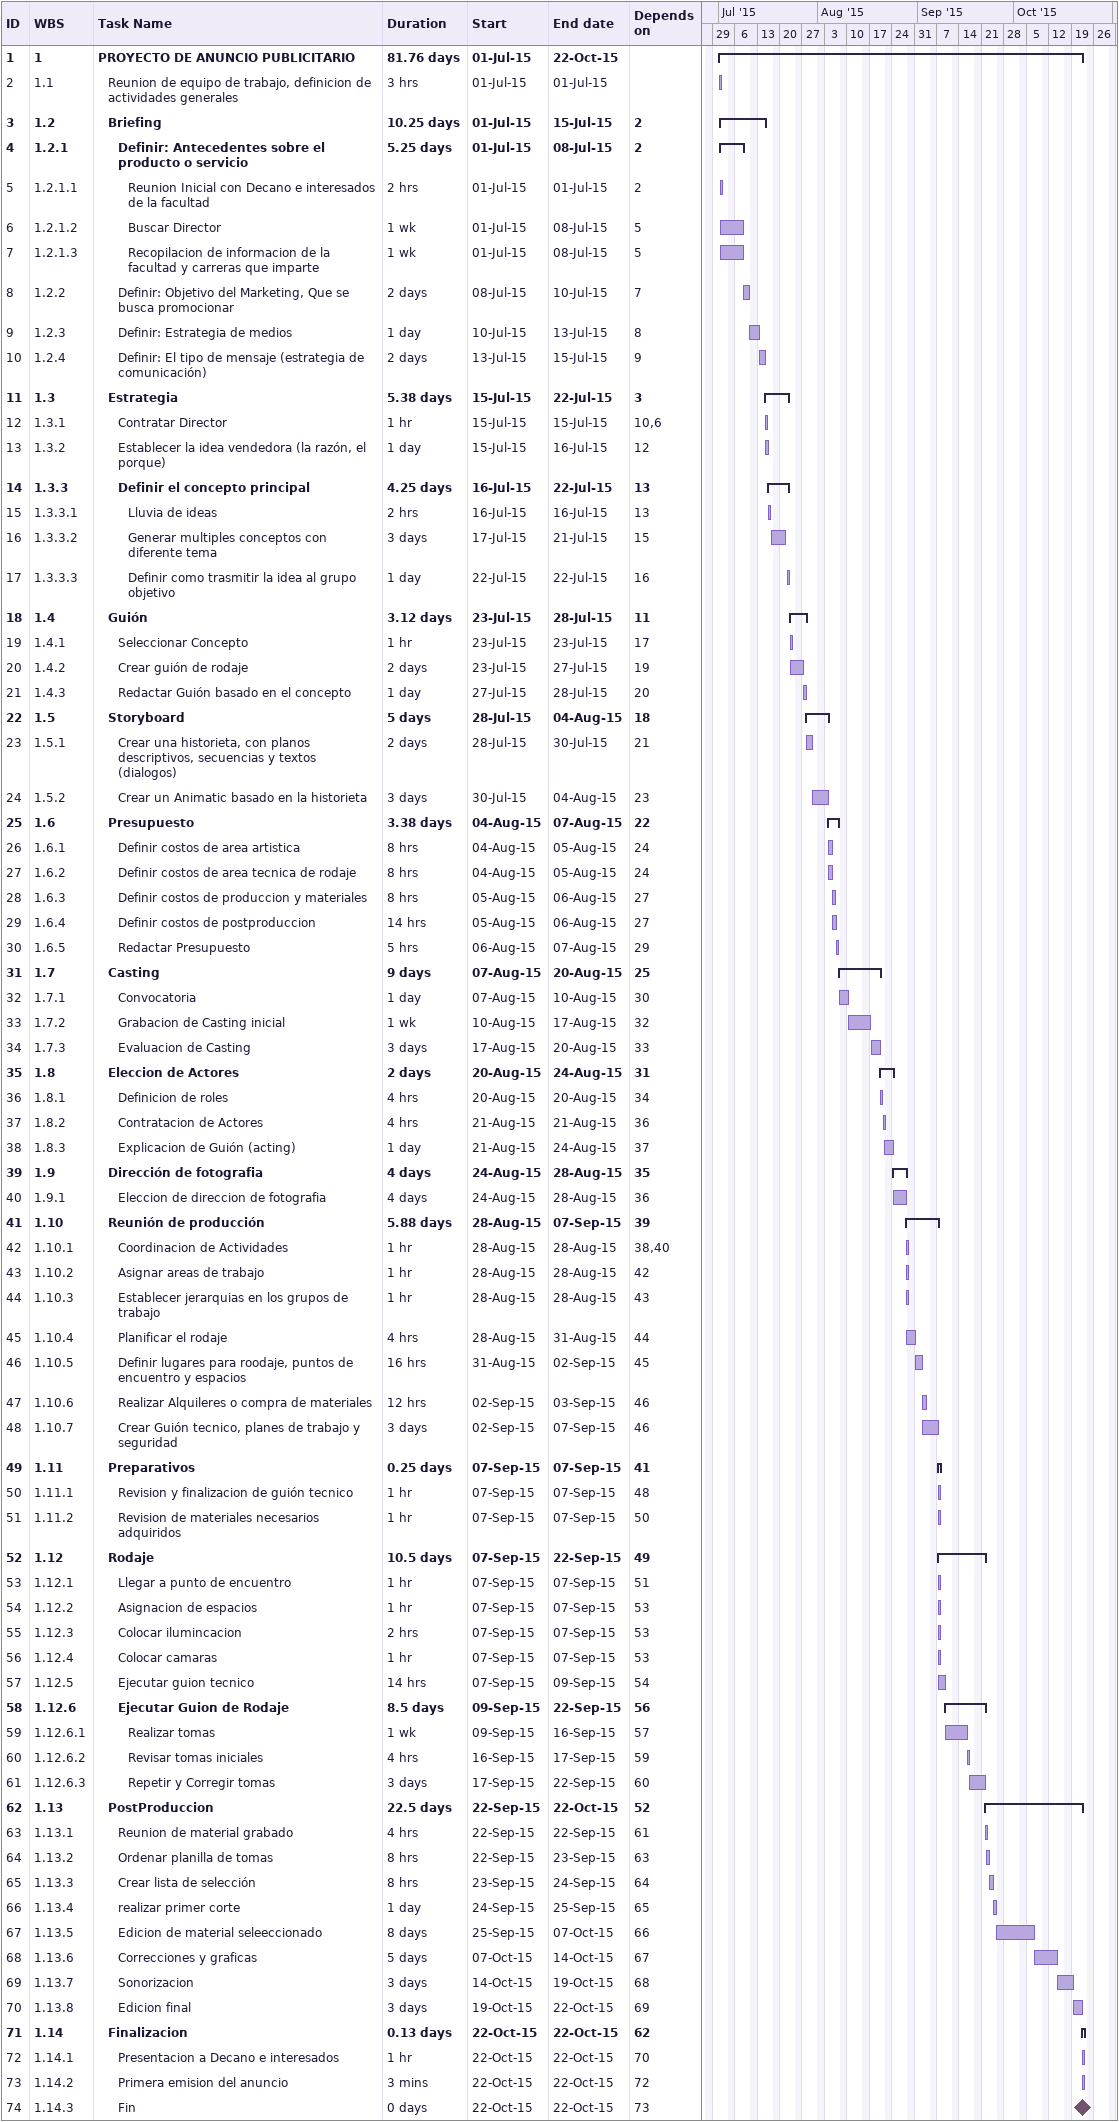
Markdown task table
| ID | WBS | Task | Duration | Start | Finish | Predecessors |
|---|---|---|---|---|---|---|
| 1 | 1 | **PROYECTO DE ANUNCIO PUBLICITARIO** | 81.76d | 2015-07-01 | 2015-10-22 |  |
| 2 | 1.1 | Reunion de equipo de trabajo, definicion de actividades generales | 3h | 2015-07-01 | 2015-07-01 |  |
| 3 | 1.2 | **Briefing** | 10.25d | 2015-07-01 | 2015-07-15 | 2 |
| 4 | 1.2.1 | **Definir: Antecedentes sobre el producto o servicio** | 5.25d | 2015-07-01 | 2015-07-08 | 2 |
| 5 | 1.2.1.1 | Reunion Inicial con Decano e interesados de la facultad | 2h | 2015-07-01 | 2015-07-01 | 2 |
| 6 | 1.2.1.2 | Buscar Director | 1w | 2015-07-01 | 2015-07-08 | 5 |
| 7 | 1.2.1.3 | Recopilacion de informacion de la facultad y carreras que imparte | 1w | 2015-07-01 | 2015-07-08 | 5 |
| 8 | 1.2.2 | Definir: Objetivo del Marketing, Que se busca promocionar | 2d | 2015-07-08 | 2015-07-10 | 7 |
| 9 | 1.2.3 | Definir: Estrategia de medios | 1d | 2015-07-10 | 2015-07-13 | 8 |
| 10 | 1.2.4 | Definir: El tipo de mensaje (estrategia de comunicación) | 2d | 2015-07-13 | 2015-07-15 | 9 |
| 11 | 1.3 | **Estrategia** | 5.38d | 2015-07-15 | 2015-07-22 | 3 |
| 12 | 1.3.1 | Contratar Director | 1h | 2015-07-15 | 2015-07-15 | 10, 6 |
| 13 | 1.3.2 | Establecer la idea vendedora (la razón, el porque) | 1d | 2015-07-15 | 2015-07-16 | 12 |
| 14 | 1.3.3 | **Definir el concepto principal** | 4.25d | 2015-07-16 | 2015-07-22 | 13 |
| 15 | 1.3.3.1 | Lluvia de ideas | 2h | 2015-07-16 | 2015-07-16 | 13 |
| 16 | 1.3.3.2 | Generar multiples conceptos con diferente tema | 3d | 2015-07-17 | 2015-07-21 | 15 |
| 17 | 1.3.3.3 | Definir como trasmitir la idea al grupo objetivo | 1d | 2015-07-22 | 2015-07-22 | 16 |
| 18 | 1.4 | **Guión** | 3.12d | 2015-07-23 | 2015-07-28 | 11 |
| 19 | 1.4.1 | Seleccionar Concepto | 1h | 2015-07-23 | 2015-07-23 | 17 |
| 20 | 1.4.2 | Crear guión de rodaje | 2d | 2015-07-23 | 2015-07-27 | 19 |
| 21 | 1.4.3 | Redactar Guión basado en el concepto | 1d | 2015-07-27 | 2015-07-28 | 20 |
| 22 | 1.5 | **Storyboard** | 5d | 2015-07-28 | 2015-08-04 | 18 |
| 23 | 1.5.1 | Crear una historieta, con planos descriptivos, secuencias y textos (dialogos) | 2d | 2015-07-28 | 2015-07-30 | 21 |
| 24 | 1.5.2 | Crear un Animatic basado en la historieta | 3d | 2015-07-30 | 2015-08-04 | 23 |
| 25 | 1.6 | **Presupuesto** | 3.38d | 2015-08-04 | 2015-08-07 | 22 |
| 26 | 1.6.1 | Definir costos de area artistica | 8h | 2015-08-04 | 2015-08-05 | 24 |
| 27 | 1.6.2 | Definir costos de area tecnica de rodaje | 8h | 2015-08-04 | 2015-08-05 | 24 |
| 28 | 1.6.3 | Definir costos de produccion y materiales | 8h | 2015-08-05 | 2015-08-06 | 27 |
| 29 | 1.6.4 | Definir costos de postproduccion | 14h | 2015-08-05 | 2015-08-06 | 27 |
| 30 | 1.6.5 | Redactar Presupuesto | 5h | 2015-08-06 | 2015-08-07 | 29 |
| 31 | 1.7 | **Casting** | 9d | 2015-08-07 | 2015-08-20 | 25 |
| 32 | 1.7.1 | Convocatoria | 1d | 2015-08-07 | 2015-08-10 | 30 |
| 33 | 1.7.2 | Grabacion de Casting inicial | 1w | 2015-08-10 | 2015-08-17 | 32 |
| 34 | 1.7.3 | Evaluacion de Casting | 3d | 2015-08-17 | 2015-08-20 | 33 |
| 35 | 1.8 | **Eleccion de Actores** | 2d | 2015-08-20 | 2015-08-24 | 31 |
| 36 | 1.8.1 | Definicion de roles | 4h | 2015-08-20 | 2015-08-20 | 34 |
| 37 | 1.8.2 | Contratacion de Actores | 4h | 2015-08-21 | 2015-08-21 | 36 |
| 38 | 1.8.3 | Explicacion de Guión (acting) | 1d | 2015-08-21 | 2015-08-24 | 37 |
| 39 | 1.9 | **Dirección de fotografia** | 4d | 2015-08-24 | 2015-08-28 | 35 |
| 40 | 1.9.1 | Eleccion de direccion de fotografia | 4d | 2015-08-24 | 2015-08-28 | 36 |
| 41 | 1.10 | **Reunión de producción** | 5.88d | 2015-08-28 | 2015-09-07 | 39 |
| 42 | 1.10.1 | Coordinacion de Actividades | 1h | 2015-08-28 | 2015-08-28 | 38, 40 |
| 43 | 1.10.2 | Asignar areas de trabajo | 1h | 2015-08-28 | 2015-08-28 | 42 |
| 44 | 1.10.3 | Establecer jerarquias en los grupos de trabajo | 1h | 2015-08-28 | 2015-08-28 | 43 |
| 45 | 1.10.4 | Planificar el rodaje | 4h | 2015-08-28 | 2015-08-31 | 44 |
| 46 | 1.10.5 | Definir lugares para roodaje, puntos de encuentro y espacios | 16h | 2015-08-31 | 2015-09-02 | 45 |
| 47 | 1.10.6 | Realizar Alquileres o compra de materiales | 12h | 2015-09-02 | 2015-09-03 | 46 |
| 48 | 1.10.7 | Crear Guión tecnico, planes de trabajo y seguridad | 3d | 2015-09-02 | 2015-09-07 | 46 |
| 49 | 1.11 | **Preparativos** | 0.25d | 2015-09-07 | 2015-09-07 | 41 |
| 50 | 1.11.1 | Revision y finalizacion de guión tecnico | 1h | 2015-09-07 | 2015-09-07 | 48 |
| 51 | 1.11.2 | Revision de materiales necesarios adquiridos | 1h | 2015-09-07 | 2015-09-07 | 50 |
| 52 | 1.12 | **Rodaje** | 10.5d | 2015-09-07 | 2015-09-22 | 49 |
| 53 | 1.12.1 | Llegar a punto de encuentro | 1h | 2015-09-07 | 2015-09-07 | 51 |
| 54 | 1.12.2 | Asignacion de espacios | 1h | 2015-09-07 | 2015-09-07 | 53 |
| 55 | 1.12.3 | Colocar ilumincacion | 2h | 2015-09-07 | 2015-09-07 | 53 |
| 56 | 1.12.4 | Colocar camaras | 1h | 2015-09-07 | 2015-09-07 | 53 |
| 57 | 1.12.5 | Ejecutar guion tecnico | 14h | 2015-09-07 | 2015-09-09 | 54 |
| 58 | 1.12.6 | **Ejecutar Guion de Rodaje** | 8.5d | 2015-09-09 | 2015-09-22 | 56 |
| 59 | 1.12.6.1 | Realizar tomas | 1w | 2015-09-09 | 2015-09-16 | 57 |
| 60 | 1.12.6.2 | Revisar tomas iniciales | 4h | 2015-09-16 | 2015-09-17 | 59 |
| 61 | 1.12.6.3 | Repetir y Corregir tomas | 3d | 2015-09-17 | 2015-09-22 | 60 |
| 62 | 1.13 | **PostProduccion** | 22.5d | 2015-09-22 | 2015-10-22 | 52 |
| 63 | 1.13.1 | Reunion de material grabado | 4h | 2015-09-22 | 2015-09-22 | 61 |
| 64 | 1.13.2 | Ordenar planilla de tomas | 8h | 2015-09-22 | 2015-09-23 | 63 |
| 65 | 1.13.3 | Crear lista de selección | 8h | 2015-09-23 | 2015-09-24 | 64 |
| 66 | 1.13.4 | realizar primer corte | 1d | 2015-09-24 | 2015-09-25 | 65 |
| 67 | 1.13.5 | Edicion de material seleeccionado | 8d | 2015-09-25 | 2015-10-07 | 66 |
| 68 | 1.13.6 | Correcciones y graficas | 5d | 2015-10-07 | 2015-10-14 | 67 |
| 69 | 1.13.7 | Sonorizacion | 3d | 2015-10-14 | 2015-10-19 | 68 |
| 70 | 1.13.8 | Edicion final | 3d | 2015-10-19 | 2015-10-22 | 69 |
| 71 | 1.14 | **Finalizacion** | 0.13d | 2015-10-22 | 2015-10-22 | 62 |
| 72 | 1.14.1 | Presentacion a Decano e interesados | 1h | 2015-10-22 | 2015-10-22 | 70 |
| 73 | 1.14.2 | Primera emision del anuncio | 3min | 2015-10-22 | 2015-10-22 | 72 |
| 74 | 1.14.3 | Fin | 0d | 2015-10-22 | 2015-10-22 | 73 |
